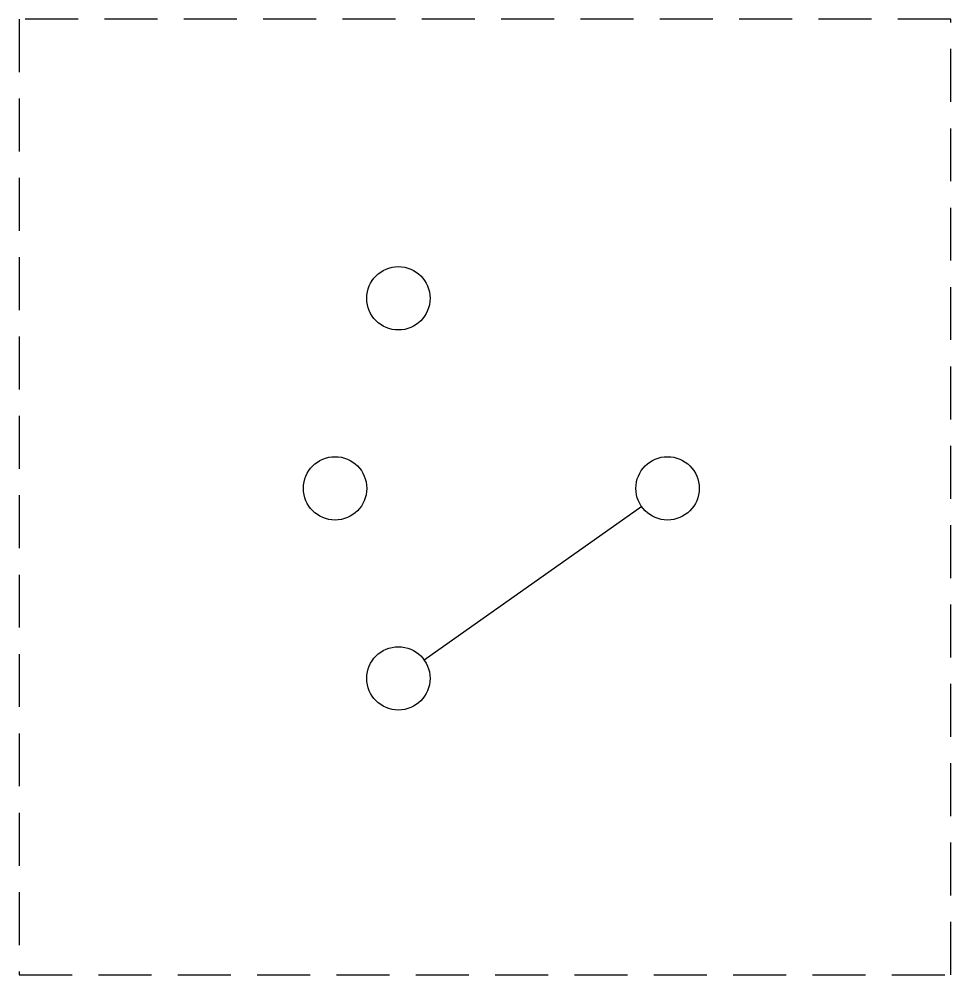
# Model space of a CAD drawing. Header units: millimetres. Extents: x 2526.19 to 2531.78, y 1545.09 to 1550.83.
import ezdxf

# ---------------------------------------------------------------- set-up
doc = ezdxf.new("R2010")
doc.units = ezdxf.units.MM
doc.linetypes.add('OCJ-ESQ UNI-CORREGIDOS IDO.br$0$DASHED', pattern=[19.05, 12.7, -6.35])
doc.layers.add('OCJ-ESQ UNI-CORREGIDOS IDO.br$0$00-IE-CABLES', color=10, linetype='Continuous')
doc.layers.add('OCJ-ESQ UNI-CORREGIDOS IDO.br$0$01-ELE-APARATOS', color=170, linetype='Continuous')

# ---------------------------------------------------------------- blocks, each defined once
blk = doc.blocks.new('conmutador')
at = {"layer": 'OCJ-ESQ UNI-CORREGIDOS IDO.br$0$00-IE-CABLES', "color": 5}
blk.add_line((3835.2918, 1156.2891), (3833.9869, 1155.368), dxfattribs=at)
for centre in [(3833.8316, 1157.5391), (3833.4515, 1156.3987), (3835.4471, 1156.3987), (3833.8316, 1155.2584)]:
    blk.add_circle(centre, 0.1901, dxfattribs=at)
at = {"layer": 'OCJ-ESQ UNI-CORREGIDOS IDO.br$0$01-ELE-APARATOS', "linetype": 'OCJ-ESQ UNI-CORREGIDOS IDO.br$0$DASHED', "ltscale": 0.025}
blk.add_lwpolyline([(3837.1477, 1159.2145), (3831.5551, 1159.2145), (3831.5551, 1153.4791), (3837.1477, 1153.4791)], close=True, dxfattribs=at)

msp = doc.modelspace()

# ---------------------------------------------------------------- block references
msp.add_blockref('conmutador', (-1305.3693, 391.614))

doc.saveas('drawing.dxf')
